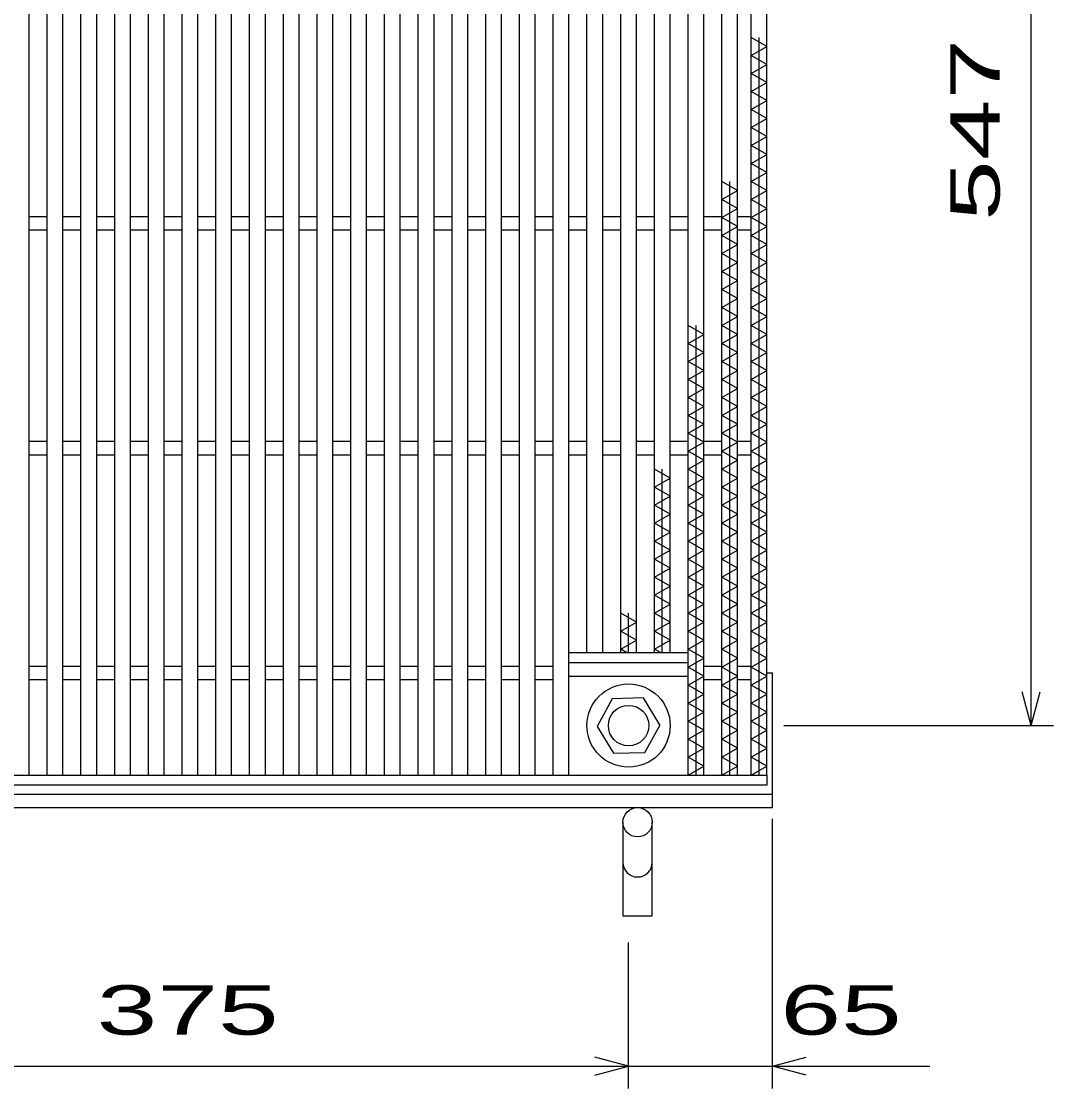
# Model space of a CAD drawing. Units: millimetres, scale not verified. Extents: x -1820 to 1731, y -1282 to 1054.
# Drawn here: x -679 to -220, y -286 to 188.8 of the extents above; entities that cross this region are included whole.
import ezdxf
from ezdxf.enums import TextEntityAlignment as Align

# ---------------------------------------------------------------- set-up
doc = ezdxf.new("R2010")
doc.units = ezdxf.units.MM
doc.header["$LTSCALE"] = 10
for name, color, linetype, lineweight in [('16', 3, 'Continuous', 25), ('19', 6, 'Continuous', 25), ('22', 2, 'Continuous', 25)]:
    doc.layers.add(name, color=color, linetype=linetype, lineweight=lineweight)
doc.styles.add('ベクトル', font='')
doc.styles.get('ベクトル').set_extended_font_data('ベクトル')

msp = doc.modelspace()

# ---------------------------------------------------------------- linework, layer by layer
at = {"layer": '16'}
for p, q in [((-675.5, -146.5), (-675.5, 444.5)), ((-667.5, -146.5), (-667.5, 444.5)), ((-660.5, -146.5), (-660.5, 444.5)), ((-652.5, -146.5), (-652.5, 444.5)), ((-645.5, -146.5), (-645.5, 444.5)), ((-637.5, -146.5), (-637.5, 444.5)), ((-630.5, -146.5), (-630.5, 444.5)), ((-622.5, -146.5), (-622.5, 444.5)), ((-615.5, -146.5), (-615.5, 444.5)), ((-607.5, -146.5), (-607.5, 444.5)), ((-600.5, -146.5), (-600.5, 444.5)), ((-592.5, -146.5), (-592.5, 444.5)), ((-585.5, -146.5), (-585.5, 444.5)), ((-577.5, -146.5), (-577.5, 444.5)), ((-570.5, -146.5), (-570.5, 444.5)), ((-562.5, -146.5), (-562.5, 444.5)), ((-555.5, -146.5), (-555.5, 444.5)), ((-547.5, -146.5), (-547.5, 444.5)), ((-540.5, -146.5), (-540.5, 444.5)), ((-532.5, -146.5), (-532.5, 444.5)), ((-525.5, -146.5), (-525.5, 444.5)), ((-517.5, -146.5), (-517.5, 444.5)), ((-510.5, -146.5), (-510.5, 444.5)), ((-502.5, -146.5), (-502.5, 444.5)), ((-495.5, -146.5), (-495.5, 444.5)), ((-487.5, -146.5), (-487.5, 444.5)), ((-480.5, -146.5), (-480.5, 444.5)), ((-472.5, -146.5), (-472.5, 444.5)), ((-465.5, -146.5), (-465.5, 444.5)), ((-457.5, -146.5), (-457.5, 444.5)), ((-450.5, -146.5), (-450.5, 444.5)), ((-442.5, -146.5), (-442.5, 444.5)), ((-435.5, -146.5), (-435.5, 444.5)), ((-382.5, -146.5), (-382.5, 444.5)), ((-375.5, -146.5), (-375.5, 444.5)), ((-367.5, -146.5), (-367.5, 444.5)), ((-360.5, -146.5), (-360.5, 444.5)), ((-354.5, -146.5), (-354.5, 444.5)), ((-347.5, -146.5), (-347.5, 444.5)), ((-427.5, -92), (-427.5, 390)), ((-420.5, -92), (-420.5, 390)), ((-412.5, -92), (-412.5, 390)), ((-405.5, -92), (-405.5, 390)), ((-397.5, -92), (-397.5, 390)), ((-390.5, -92), (-390.5, 390)), ((-347.5, 177.5), (-354.5, 181.5)), ((-351, -146.5), (-351, 181.5)), ((-354.5, 173.5), (-347.5, 177.5)), ((-347.5, 169.5), (-354.5, 173.5)), ((-354.5, 165.5), (-347.5, 169.5)), ((-347.5, 161.5), (-354.5, 165.5)), ((-354.5, 157.5), (-347.5, 161.5)), ((-347.5, 153.5), (-354.5, 157.5)), ((-354.5, 149.5), (-347.5, 153.5)), ((-347.5, 145.5), (-354.5, 149.5)), ((-354.5, 141.5), (-347.5, 145.5)), ((-347.5, 137.5), (-354.5, 141.5)), ((-354.5, 133.5), (-347.5, 137.5)), ((-347.5, 129.5), (-354.5, 133.5)), ((-354.5, 125.5), (-347.5, 129.5)), ((-347.5, 121.5), (-354.5, 125.5)), ((-354.5, 117.5), (-347.5, 121.5)), ((-360.5, 113.5), (-367.5, 117.5)), ((-364, -146.5), (-364, 117.5)), ((-347.5, 113.5), (-354.5, 117.5)), ((-367.5, 109.5), (-360.5, 113.5)), ((-360.5, 105.5), (-367.5, 109.5)), ((-354.5, 109.5), (-347.5, 113.5)), ((-347.5, 105.5), (-354.5, 109.5)), ((-367.5, 101.5), (-360.5, 105.5)), ((-354.5, 101.5), (-347.5, 105.5)), ((-675.5, 102), (-667.5, 102)), ((-660.5, 102), (-652.5, 102)), ((-645.5, 102), (-637.5, 102)), ((-630.5, 102), (-622.5, 102)), ((-615.5, 102), (-607.5, 102)), ((-600.5, 102), (-592.5, 102)), ((-585.5, 102), (-577.5, 102)), ((-570.5, 102), (-562.5, 102)), ((-555.5, 102), (-547.5, 102)), ((-540.5, 102), (-532.5, 102)), ((-525.5, 102), (-517.5, 102)), ((-510.5, 102), (-502.5, 102)), ((-495.5, 102), (-487.5, 102)), ((-480.5, 102), (-472.5, 102)), ((-465.5, 102), (-457.5, 102)), ((-450.5, 102), (-442.5, 102)), ((-435.5, 102), (-427.5, 102)), ((-420.5, 102), (-412.5, 102)), ((-405.5, 102), (-397.5, 102)), ((-390.5, 102), (-382.5, 102)), ((-375.5, 102), (-367.5, 102)), ((-360.5, 97.5), (-367.5, 101.5)), ((-360.5, 102), (-354.5, 102)), ((-347.5, 97.5), (-354.5, 101.5)), ((-675.5, 96), (-667.5, 96)), ((-660.5, 96), (-652.5, 96)), ((-645.5, 96), (-637.5, 96)), ((-630.5, 96), (-622.5, 96)), ((-615.5, 96), (-607.5, 96)), ((-600.5, 96), (-592.5, 96)), ((-585.5, 96), (-577.5, 96)), ((-570.5, 96), (-562.5, 96)), ((-555.5, 96), (-547.5, 96)), ((-540.5, 96), (-532.5, 96)), ((-525.5, 96), (-517.5, 96)), ((-510.5, 96), (-502.5, 96)), ((-495.5, 96), (-487.5, 96)), ((-480.5, 96), (-472.5, 96)), ((-465.5, 96), (-457.5, 96)), ((-450.5, 96), (-442.5, 96)), ((-435.5, 96), (-427.5, 96)), ((-420.5, 96), (-412.5, 96)), ((-405.5, 96), (-397.5, 96)), ((-390.5, 96), (-382.5, 96)), ((-375.5, 96), (-367.5, 96)), ((-367.5, 93.5), (-360.5, 97.5)), ((-360.5, 96), (-354.5, 96)), ((-354.5, 93.5), (-347.5, 97.5)), ((-360.5, 89.5), (-367.5, 93.5)), ((-347.5, 89.5), (-354.5, 93.5)), ((-367.5, 85.5), (-360.5, 89.5)), ((-360.5, 81.5), (-367.5, 85.5)), ((-354.5, 85.5), (-347.5, 89.5)), ((-347.5, 81.5), (-354.5, 85.5)), ((-367.5, 77.5), (-360.5, 81.5)), ((-354.5, 77.5), (-347.5, 81.5)), ((-360.5, 73.5), (-367.5, 77.5)), ((-347.5, 73.5), (-354.5, 77.5)), ((-367.5, 69.5), (-360.5, 73.5)), ((-354.5, 69.5), (-347.5, 73.5)), ((-360.5, 65.5), (-367.5, 69.5)), ((-347.5, 65.5), (-354.5, 69.5)), ((-367.5, 61.5), (-360.5, 65.5)), ((-354.5, 61.5), (-347.5, 65.5)), ((-360.5, 57.5), (-367.5, 61.5)), ((-367.5, 53.5), (-360.5, 57.5)), ((-347.5, 57.5), (-354.5, 61.5)), ((-354.5, 53.5), (-347.5, 57.5)), ((-375.5, 49.5), (-382.5, 53.5)), ((-379, -146.5), (-379, 53.5)), ((-360.5, 49.5), (-367.5, 53.5)), ((-347.5, 49.5), (-354.5, 53.5)), ((-382.5, 45.5), (-375.5, 49.5)), ((-367.5, 45.5), (-360.5, 49.5)), ((-354.5, 45.5), (-347.5, 49.5)), ((-375.5, 41.5), (-382.5, 45.5)), ((-360.5, 41.5), (-367.5, 45.5)), ((-347.5, 41.5), (-354.5, 45.5)), ((-382.5, 37.5), (-375.5, 41.5)), ((-367.5, 37.5), (-360.5, 41.5)), ((-354.5, 37.5), (-347.5, 41.5)), ((-375.5, 33.5), (-382.5, 37.5)), ((-382.5, 29.5), (-375.5, 33.5)), ((-360.5, 33.5), (-367.5, 37.5)), ((-367.5, 29.5), (-360.5, 33.5)), ((-347.5, 33.5), (-354.5, 37.5)), ((-354.5, 29.5), (-347.5, 33.5)), ((-375.5, 25.5), (-382.5, 29.5)), ((-360.5, 25.5), (-367.5, 29.5)), ((-347.5, 25.5), (-354.5, 29.5)), ((-382.5, 21.5), (-375.5, 25.5)), ((-367.5, 21.5), (-360.5, 25.5)), ((-354.5, 21.5), (-347.5, 25.5)), ((-375.5, 17.5), (-382.5, 21.5)), ((-360.5, 17.5), (-367.5, 21.5)), ((-347.5, 17.5), (-354.5, 21.5)), ((-382.5, 13.5), (-375.5, 17.5)), ((-367.5, 13.5), (-360.5, 17.5)), ((-354.5, 13.5), (-347.5, 17.5)), ((-375.5, 9.5), (-382.5, 13.5)), ((-382.5, 5.5), (-375.5, 9.5)), ((-360.5, 9.5), (-367.5, 13.5)), ((-367.5, 5.5), (-360.5, 9.5)), ((-347.5, 9.5), (-354.5, 13.5)), ((-354.5, 5.5), (-347.5, 9.5)), ((-375.5, 1.5), (-382.5, 5.5)), ((-360.5, 1.5), (-367.5, 5.5)), ((-347.5, 1.5), (-354.5, 5.5)), ((-675.5, 2), (-667.5, 2)), ((-660.5, 2), (-652.5, 2)), ((-645.5, 2), (-637.5, 2)), ((-630.5, 2), (-622.5, 2)), ((-615.5, 2), (-607.5, 2)), ((-600.5, 2), (-592.5, 2)), ((-585.5, 2), (-577.5, 2)), ((-570.5, 2), (-562.5, 2)), ((-555.5, 2), (-547.5, 2)), ((-540.5, 2), (-532.5, 2)), ((-525.5, 2), (-517.5, 2)), ((-510.5, 2), (-502.5, 2)), ((-495.5, 2), (-487.5, 2)), ((-480.5, 2), (-472.5, 2)), ((-465.5, 2), (-457.5, 2)), ((-450.5, 2), (-442.5, 2)), ((-435.5, 2), (-427.5, 2)), ((-420.5, 2), (-412.5, 2)), ((-405.5, 2), (-397.5, 2)), ((-390.5, 2), (-382.5, 2)), ((-382.5, -2.5), (-375.5, 1.5)), ((-375.5, 2), (-367.5, 2)), ((-367.5, -2.5), (-360.5, 1.5)), ((-360.5, 2), (-354.5, 2)), ((-354.5, -2.5), (-347.5, 1.5)), ((-675.5, -4), (-667.5, -4)), ((-660.5, -4), (-652.5, -4)), ((-645.5, -4), (-637.5, -4)), ((-630.5, -4), (-622.5, -4)), ((-615.5, -4), (-607.5, -4)), ((-600.5, -4), (-592.5, -4)), ((-585.5, -4), (-577.5, -4)), ((-570.5, -4), (-562.5, -4)), ((-555.5, -4), (-547.5, -4)), ((-540.5, -4), (-532.5, -4)), ((-525.5, -4), (-517.5, -4)), ((-510.5, -4), (-502.5, -4)), ((-495.5, -4), (-487.5, -4)), ((-480.5, -4), (-472.5, -4)), ((-465.5, -4), (-457.5, -4)), ((-450.5, -4), (-442.5, -4)), ((-435.5, -4), (-427.5, -4)), ((-420.5, -4), (-412.5, -4)), ((-405.5, -4), (-397.5, -4)), ((-390.5, -4), (-382.5, -4)), ((-375.5, -6.5), (-382.5, -2.5)), ((-375.5, -4), (-367.5, -4)), ((-360.5, -6.5), (-367.5, -2.5)), ((-360.5, -4), (-354.5, -4)), ((-347.5, -6.5), (-354.5, -2.5)), ((-382.5, -10.5), (-375.5, -6.5)), ((-367.5, -10.5), (-360.5, -6.5)), ((-354.5, -10.5), (-347.5, -6.5)), ((-390.5, -14.5), (-397.5, -10.5)), ((-394, -92), (-394, -10.5)), ((-375.5, -14.5), (-382.5, -10.5)), ((-360.5, -14.5), (-367.5, -10.5)), ((-347.5, -14.5), (-354.5, -10.5)), ((-397.5, -18.5), (-390.5, -14.5)), ((-390.5, -22.5), (-397.5, -18.5)), ((-382.5, -18.5), (-375.5, -14.5)), ((-375.5, -22.5), (-382.5, -18.5)), ((-367.5, -18.5), (-360.5, -14.5)), ((-360.5, -22.5), (-367.5, -18.5)), ((-354.5, -18.5), (-347.5, -14.5)), ((-347.5, -22.5), (-354.5, -18.5)), ((-397.5, -26.5), (-390.5, -22.5)), ((-382.5, -26.5), (-375.5, -22.5)), ((-367.5, -26.5), (-360.5, -22.5)), ((-354.5, -26.5), (-347.5, -22.5)), ((-390.5, -30.5), (-397.5, -26.5)), ((-375.5, -30.5), (-382.5, -26.5)), ((-360.5, -30.5), (-367.5, -26.5)), ((-347.5, -30.5), (-354.5, -26.5)), ((-397.5, -34.5), (-390.5, -30.5)), ((-382.5, -34.5), (-375.5, -30.5)), ((-367.5, -34.5), (-360.5, -30.5)), ((-354.5, -34.5), (-347.5, -30.5)), ((-390.5, -38.5), (-397.5, -34.5)), ((-375.5, -38.5), (-382.5, -34.5)), ((-360.5, -38.5), (-367.5, -34.5)), ((-347.5, -38.5), (-354.5, -34.5)), ((-397.5, -42.5), (-390.5, -38.5)), ((-390.5, -46.5), (-397.5, -42.5)), ((-382.5, -42.5), (-375.5, -38.5)), ((-375.5, -46.5), (-382.5, -42.5)), ((-367.5, -42.5), (-360.5, -38.5)), ((-360.5, -46.5), (-367.5, -42.5)), ((-354.5, -42.5), (-347.5, -38.5)), ((-347.5, -46.5), (-354.5, -42.5)), ((-397.5, -50.5), (-390.5, -46.5)), ((-382.5, -50.5), (-375.5, -46.5)), ((-367.5, -50.5), (-360.5, -46.5)), ((-354.5, -50.5), (-347.5, -46.5)), ((-390.5, -54.5), (-397.5, -50.5)), ((-375.5, -54.5), (-382.5, -50.5)), ((-360.5, -54.5), (-367.5, -50.5)), ((-347.5, -54.5), (-354.5, -50.5)), ((-397.5, -58.5), (-390.5, -54.5)), ((-382.5, -58.5), (-375.5, -54.5)), ((-367.5, -58.5), (-360.5, -54.5)), ((-354.5, -58.5), (-347.5, -54.5)), ((-390.5, -62.5), (-397.5, -58.5)), ((-375.5, -62.5), (-382.5, -58.5)), ((-360.5, -62.5), (-367.5, -58.5)), ((-347.5, -62.5), (-354.5, -58.5)), ((-397.5, -66.5), (-390.5, -62.5)), ((-382.5, -66.5), (-375.5, -62.5)), ((-367.5, -66.5), (-360.5, -62.5)), ((-354.5, -66.5), (-347.5, -62.5)), ((-390.5, -70.5), (-397.5, -66.5)), ((-397.5, -74.5), (-390.5, -70.5)), ((-375.5, -70.5), (-382.5, -66.5)), ((-382.5, -74.5), (-375.5, -70.5)), ((-360.5, -70.5), (-367.5, -66.5)), ((-367.5, -74.5), (-360.5, -70.5)), ((-347.5, -70.5), (-354.5, -66.5)), ((-354.5, -74.5), (-347.5, -70.5)), ((-405.5, -78.5), (-412.5, -74.5)), ((-409, -92), (-409, -74.5)), ((-390.5, -78.5), (-397.5, -74.5)), ((-375.5, -78.5), (-382.5, -74.5)), ((-360.5, -78.5), (-367.5, -74.5)), ((-347.5, -78.5), (-354.5, -74.5)), ((-412.5, -82.5), (-405.5, -78.5)), ((-397.5, -82.5), (-390.5, -78.5)), ((-382.5, -82.5), (-375.5, -78.5)), ((-367.5, -82.5), (-360.5, -78.5)), ((-354.5, -82.5), (-347.5, -78.5)), ((-405.5, -86.5), (-412.5, -82.5)), ((-390.5, -86.5), (-397.5, -82.5)), ((-375.5, -86.5), (-382.5, -82.5)), ((-360.5, -86.5), (-367.5, -82.5)), ((-347.5, -86.5), (-354.5, -82.5)), ((-412.5, -90.5), (-405.5, -86.5)), ((-397.5, -90.5), (-390.5, -86.5)), ((-382.5, -90.5), (-375.5, -86.5)), ((-367.5, -90.5), (-360.5, -86.5)), ((-354.5, -90.5), (-347.5, -86.5)), ((-435.5, -92), (-382.5, -92)), ((-435.5, -96.5), (-435.5, -92)), ((-409.87, -92), (-412.5, -90.5)), ((-394.87, -92), (-397.5, -90.5)), ((-375.5, -94.5), (-382.5, -90.5)), ((-382.5, -96.5), (-382.5, -92)), ((-382.5, -98.5), (-375.5, -94.5)), ((-360.5, -94.5), (-367.5, -90.5)), ((-367.5, -98.5), (-360.5, -94.5)), ((-347.5, -94.5), (-354.5, -90.5)), ((-354.5, -98.5), (-347.5, -94.5)), ((-675.5, -98), (-667.5, -98)), ((-660.5, -98), (-652.5, -98)), ((-645.5, -98), (-637.5, -98)), ((-630.5, -98), (-622.5, -98)), ((-615.5, -98), (-607.5, -98)), ((-600.5, -98), (-592.5, -98)), ((-585.5, -98), (-577.5, -98)), ((-570.5, -98), (-562.5, -98)), ((-555.5, -98), (-547.5, -98)), ((-540.5, -98), (-532.5, -98)), ((-525.5, -98), (-517.5, -98)), ((-510.5, -98), (-502.5, -98)), ((-495.5, -98), (-487.5, -98)), ((-480.5, -98), (-472.5, -98)), ((-465.5, -98), (-457.5, -98)), ((-450.5, -98), (-442.5, -98)), ((-435.5, -96.5), (-382.5, -96.5)), ((-375.5, -102.5), (-382.5, -98.5)), ((-375.5, -98), (-367.5, -98)), ((-360.5, -102.5), (-367.5, -98.5)), ((-360.5, -98), (-354.5, -98)), ((-347.5, -102.5), (-354.5, -98.5)), ((-675.5, -104), (-667.5, -104)), ((-660.5, -104), (-652.5, -104)), ((-645.5, -104), (-637.5, -104)), ((-630.5, -104), (-622.5, -104)), ((-615.5, -104), (-607.5, -104)), ((-600.5, -104), (-592.5, -104)), ((-585.5, -104), (-577.5, -104)), ((-570.5, -104), (-562.5, -104)), ((-555.5, -104), (-547.5, -104)), ((-540.5, -104), (-532.5, -104)), ((-525.5, -104), (-517.5, -104)), ((-510.5, -104), (-502.5, -104)), ((-495.5, -104), (-487.5, -104)), ((-480.5, -104), (-472.5, -104)), ((-465.5, -104), (-457.5, -104)), ((-450.5, -104), (-442.5, -104)), ((-435.5, -102.5), (-382.5, -102.5)), ((-382.5, -106.5), (-375.5, -102.5)), ((-375.5, -104), (-367.5, -104)), ((-367.5, -106.5), (-360.5, -102.5)), ((-360.5, -104), (-354.5, -104)), ((-354.5, -106.5), (-347.5, -102.5)), ((-375.5, -110.5), (-382.5, -106.5)), ((-360.5, -110.5), (-367.5, -106.5)), ((-347.5, -110.5), (-354.5, -106.5)), ((-416.29, -112.55), (-423, -124.84)), ((-402.3, -112.21), (-416.29, -112.55)), ((-395, -124.5), (-402.3, -112.21)), ((-382.5, -114.5), (-375.5, -110.5)), ((-367.5, -114.5), (-360.5, -110.5)), ((-354.5, -114.5), (-347.5, -110.5)), ((-375.5, -118.5), (-382.5, -114.5)), ((-382.5, -122.5), (-375.5, -118.5)), ((-360.5, -118.5), (-367.5, -114.5)), ((-367.5, -122.5), (-360.5, -118.5)), ((-347.5, -118.5), (-354.5, -114.5)), ((-354.5, -122.5), (-347.5, -118.5)), ((-375.5, -126.5), (-382.5, -122.5)), ((-360.5, -126.5), (-367.5, -122.5)), ((-347.5, -126.5), (-354.5, -122.5)), ((-423, -124.84), (-415.7, -136.79)), ((-401.71, -136.45), (-395, -124.16)), ((-382.5, -130.5), (-375.5, -126.5)), ((-367.5, -130.5), (-360.5, -126.5)), ((-354.5, -130.5), (-347.5, -126.5)), ((-375.5, -134.5), (-382.5, -130.5)), ((-360.5, -134.5), (-367.5, -130.5)), ((-347.5, -134.5), (-354.5, -130.5)), ((-415.7, -136.79), (-401.71, -136.45)), ((-382.5, -138.5), (-375.5, -134.5)), ((-367.5, -138.5), (-360.5, -134.5)), ((-354.5, -138.5), (-347.5, -134.5)), ((-375.5, -142.5), (-382.5, -138.5)), ((-360.5, -142.5), (-367.5, -138.5)), ((-347.5, -142.5), (-354.5, -138.5)), ((-847.5, -146.5), (-347.5, -146.5)), ((-682.5, -146.5), (-675.5, -146.5)), ((-667.5, -146.5), (-660.5, -146.5)), ((-652.5, -146.5), (-645.5, -146.5)), ((-637.5, -146.5), (-630.5, -146.5)), ((-622.5, -146.5), (-615.5, -146.5)), ((-607.5, -146.5), (-600.5, -146.5)), ((-592.5, -146.5), (-585.5, -146.5)), ((-577.5, -146.5), (-570.5, -146.5)), ((-562.5, -146.5), (-555.5, -146.5)), ((-547.5, -146.5), (-540.5, -146.5)), ((-532.5, -146.5), (-525.5, -146.5)), ((-517.5, -146.5), (-510.5, -146.5)), ((-502.5, -146.5), (-495.5, -146.5)), ((-487.5, -146.5), (-480.5, -146.5)), ((-472.5, -146.5), (-465.5, -146.5)), ((-457.5, -146.5), (-450.5, -146.5)), ((-442.5, -146.5), (-435.5, -146.5)), ((-427.5, -146.5), (-420.5, -146.5)), ((-412.5, -146.5), (-405.5, -146.5)), ((-397.5, -146.5), (-390.5, -146.5)), ((-382.5, -146.5), (-375.5, -142.5)), ((-382.5, -146.5), (-375.5, -146.5)), ((-367.5, -146.5), (-360.5, -142.5)), ((-367.5, -146.5), (-360.5, -146.5)), ((-354.5, -146.5), (-347.5, -142.5)), ((-354.5, -146.5), (-347.5, -146.5)), ((-347.5, -146.5), (-347.5, -151)), ((-347.5, -151), (-847.5, -151))]:
    msp.add_line(p, q, dxfattribs=at)
for radius in [18.5, 9]:
    msp.add_circle((-409, -124.5), radius, dxfattribs=at)
at = {"layer": '19'}
for p, q in [((-347.5, -101), (-345, -101)), ((-345, -161), (-345, -101)), ((-1355, -155), (-345, -155)), ((-1355, -161), (-345, -161)), ((-411.5, -167.5), (-411.5, -209.12)), ((-398.5, -209.12), (-398.5, -167.5)), ((-411.5, -209.12), (-398.5, -209.12))]:
    msp.add_line(p, q, dxfattribs=at)
msp.add_circle((-405, -167.5), 6.5, dxfattribs=at)
msp.add_arc((-405, -185.34), 6.5, 180, 0, dxfattribs=at)
at = {"layer": '22', "color": 4}
for p, q in [((-230, -124.5), (-230, 422.5)), ((-230, -124.5), (-234, -109.5)), ((-230, -124.5), (-226, -109.5)), ((-340, -124.5), (-220, -124.5)), ((-345, -286), (-345, -166)), ((-409, -286), (-409, -221)), ((-409, -276), (-424, -272)), ((-345, -276), (-330, -272)), ((-784, -276), (-409, -276)), ((-424, -280), (-409, -276)), ((-409, -276), (-345, -276)), ((-330, -280), (-345, -276)), ((-345, -276), (-275, -276))]:
    msp.add_line(p, q, dxfattribs=at)

# ---------------------------------------------------------------- texts
at = {"layer": '22', "style": 'ベクトル', "width": 1.65}
msp.add_text(' 547 ', height=21.99, rotation=90, dxfattribs=at).set_placement((-255, 86.5), align=Align.MIDDLE_LEFT)
for s, p in [(' 375 ', (-659, -251)), (' 65 ', (-355, -251))]:
    msp.add_text(s, height=21.99, dxfattribs=at).set_placement(p, align=Align.MIDDLE_LEFT)

doc.saveas('drawing.dxf')
